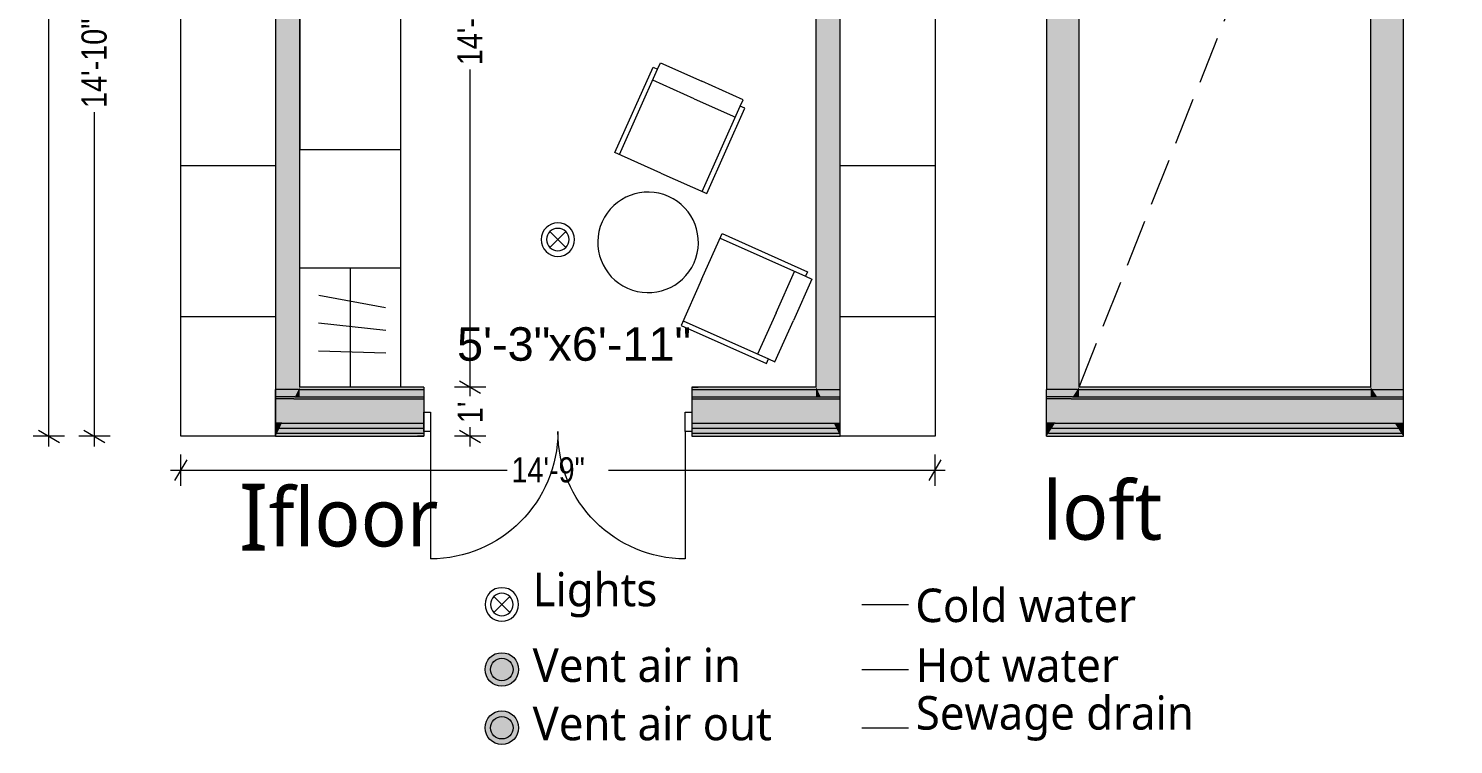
# Model space of a CAD drawing. Header units: millimetres. Extents: x -439715 to -404390, y 28946 to 67850.
# Drawn here: x -430980 to -422480, y 28946 to 33218 of the extents above; entities that cross this region are included whole.
import ezdxf
from ezdxf.enums import TextEntityAlignment as Align

# ---------------------------------------------------------------- set-up
doc = ezdxf.new("R2010")
doc.units = ezdxf.units.MM
doc.header["$MEASUREMENT"] = 0
doc.linetypes.add('Hidden Line', pattern=[391.222223, 282.222223, -109])
for name, color, linetype, lineweight in [('0_Pen_No__1', 7, 'Continuous', 13), ('1.VÄLISSEINAD_Pen_No__1', 7, 'Continuous', 13), ('1.VÄLISSEINAD_Pen_No__19', 255, 'Continuous', 0), ('2.SISUSTUS_Pen_No__101', 252, 'Continuous', 13), ('2D Drafting - General_Pen_No__1', 7, 'Continuous', 13), ('2D Drafting - General_Pen_No__6', 5, 'Continuous', 35), ('ARCHICAD Door Markers_Pen_No__1', 7, 'Continuous', 13), ('ARCHICAD Doors_Pen_No__1', 7, 'Continuous', 13), ('ARCHICAD Window Markers_Pen_No__1', 7, 'Continuous', 13), ('ARCHICAD Windows_Pen_No__19', 255, 'Continuous', 0), ('Dimensioning - General_Pen_No__1', 7, 'Continuous', 13), ('Interior - Furniture _Pen_No__101', 252, 'Continuous', 13), ('Interior - Furniture _Pen_No__2', 8, 'Continuous', 15)]:
    doc.layers.add(name, color=color, linetype=linetype, lineweight=lineweight)
for name, color, linetype in [('1.VÄLISSEINAD', 7, 'Continuous'), ('2.SISUSTUS', 7, 'Continuous'), ('ARCHICAD Door Markers', 7, 'Continuous'), ('ARCHICAD Doors', 7, 'Continuous'), ('ARCHICAD Window Markers', 7, 'Continuous'), ('ARCHICAD Windows', 7, 'Continuous'), ('Dimensioning - General', 7, 'Continuous'), ('Interior - Furniture', 7, 'Continuous')]:
    doc.layers.add(name, color=color, linetype=linetype)
for name, color, linetype, lineweight, true_color in [('1.VÄLISSEINAD_Pen_No__107', 7, 'Continuous', 13, 0xaaaaaa), ('1.VÄLISSEINAD_Pen_No__61', 7, 'Continuous', 20, 0x6a6a6a), ('2D Drafting - General_Pen_No__4', 7, 'Continuous', 20, 0x029e21), ('2D Drafting - General_Pen_No__61', 7, 'Continuous', 20, 0x6a6a6a), ('2D Drafting - General_Pen_No__68', 7, 'Continuous', 20, 0xfd4435), ('ARCHICAD Doors_Pen_No__23', 7, 'Continuous', 20, 0xff6600), ('ARCHICAD Doors_Pen_No__3', 7, 'Continuous', 18, 0xff6600), ('ARCHICAD Windows_Pen_No__23', 7, 'Continuous', 20, 0xff6600), ('ARCHICAD Windows_Pen_No__3', 7, 'Continuous', 18, 0xff6600), ('Interior - Furniture _Pen_No__4', 7, 'Continuous', 20, 0x029e21), ('Interior - Furniture _Pen_No__66', 7, 'Continuous', 20, 0x5555ff)]:
    doc.layers.add(name, color=color, linetype=linetype, lineweight=lineweight, true_color=true_color)
doc.styles.add('GENERATED_STYLE_1', font='arial.ttf')
doc.styles.add('GENERATED_STYLE_2', font='techl___.ttf')
doc.styles.add('GENERATED_STYLE_3', font='')
doc.styles.get('GENERATED_STYLE_3').set_extended_font_data('TechnicLite', bold=True)
doc.dimstyles.new('GENERATED_STYLE__1', dxfattribs={"dimtxt": 150, "dimasz": 95, "dimexe": 0.18, "dimexo": 0.0625, "dimgap": 0.09, "dimtad": 0, "dimdec": 0, "dimlfac": 0.03937, "dimzin": 0, "dimdsep": 46, "dimlunit": 4, "dimtxsty": 'GENERATED_STYLE_2', "dimblk": 'ARROWHEAD_2', "dimblk1": 'ARROWHEAD_2', "dimblk2": 'ARROWHEAD_2', "dimcen": 0.09, "dimse1": 1, "dimse2": 1, "dimclrd": 7, "dimclre": 7, "dimclrt": 7, "dimadec": 0, "dimazin": 0, "dimtfac": 1, "dimtdec": 4, "dimtmove": 0, "dimatfit": 3, "dimfxl": 1, "dimtolj": 1, "dimtzin": 0, "dimarcsym": 0})
doc.dimstyles.new('GENERATED_STYLE__2', dxfattribs={"dimtxt": 150, "dimasz": 95, "dimexe": 0.18, "dimexo": 0.0625, "dimgap": 0.09, "dimtad": 0, "dimtih": 1, "dimtoh": 1, "dimdec": 0, "dimlfac": 0.03937, "dimzin": 0, "dimdsep": 46, "dimlunit": 4, "dimtxsty": 'GENERATED_STYLE_2', "dimblk": 'ARROWHEAD_2', "dimblk1": 'ARROWHEAD_2', "dimblk2": 'ARROWHEAD_2', "dimcen": 0.09, "dimse1": 1, "dimse2": 1, "dimclrd": 7, "dimclre": 7, "dimclrt": 7, "dimadec": 0, "dimazin": 0, "dimtfac": 1, "dimtdec": 4, "dimtmove": 0, "dimatfit": 3, "dimfxl": 1, "dimtolj": 1, "dimtzin": 0, "dimarcsym": 0})
pattern_1 = [(0, (0, 0), (0, 900), [])]

# ---------------------------------------------------------------- blocks, each defined once
blk = doc.blocks.new('Wall_46', base_point=(-426137.7, 30784.9))
at = {"layer": '1.VÄLISSEINAD_Pen_No__107', "linetype": 'Continuous', "lineweight": 13, "true_color": 0xaaaaaa}
for points in [[(-426275.8, 31064.9), (-426253.6, 31019.9), (-426137.7, 31019.9), (-426137.7, 31064.9)], [(-426253.6, 31019.9), (-426247.7, 31007.9), (-426137.7, 31007.9), (-426137.7, 31019.9)], [(-426247.7, 31007.9), (-426176.1, 30862.9), (-426137.7, 30862.9), (-426137.7, 31007.9)], [(-426176.1, 30862.9), (-426161.4, 30832.9), (-426137.7, 30832.9), (-426137.7, 30862.9)], [(-426161.4, 30832.9), (-426146.6, 30802.9), (-426137.7, 30802.9), (-426137.7, 30832.9)], [(-426137.7, 30802.9), (-426146.6, 30802.9), (-426137.7, 30784.9)]]:
    blk.add_hatch(color=253, dxfattribs=at).paths.add_polyline_path(points)
at = {"layer": '1.VÄLISSEINAD_Pen_No__61', "linetype": 'Continuous', "lineweight": 20, "true_color": 0x6a6a6a}
for points in [[(-426137.7, 31078.9), (-426137.7, 40646.9), (-426282.7, 40646.9), (-426282.7, 31078.9)], [(-426282.7, 31078.9), (-426275.8, 31064.9), (-426137.7, 31064.9), (-426137.7, 31078.9)]]:
    blk.add_hatch(color=251, dxfattribs=at).paths.add_polyline_path(points)
at = {"layer": '1.VÄLISSEINAD_Pen_No__1', "color": 7, "linetype": 'Continuous', "lineweight": 13}
for p, q in [((-426275.8, 31064.9), (-426137.7, 31064.9)), ((-426253.6, 31019.9), (-426137.7, 31019.9)), ((-426247.7, 31007.9), (-426137.7, 31007.9)), ((-426176.1, 30862.9), (-426137.7, 30862.9)), ((-426161.4, 30832.9), (-426137.7, 30832.9)), ((-426146.6, 30802.9), (-426137.7, 30802.9))]:
    blk.add_line(p, q, dxfattribs=at)
at = {"layer": '1.VÄLISSEINAD_Pen_No__1', "color": 7, "linetype": 'Continuous', "lineweight": 13, "flags": 128}
for points in [[(-426137.7, 31019.9), (-426137.7, 31064.9)], [(-426137.7, 31007.9), (-426137.7, 31019.9)], [(-426137.7, 30862.9), (-426137.7, 31007.9)], [(-426137.7, 30832.9), (-426137.7, 30862.9)], [(-426137.7, 30802.9), (-426137.7, 30832.9)], [(-426137.7, 30784.9), (-426137.7, 30802.9)]]:
    blk.add_lwpolyline(points, dxfattribs=at)
at = {"layer": '1.VÄLISSEINAD_Pen_No__19', "color": 255, "linetype": 'Continuous', "lineweight": 0, "flags": 128}
for points in [[(-426137.7, 40646.9), (-426282.7, 40646.9)], [(-426282.7, 40646.9), (-426282.7, 37846.9)], [(-426137.7, 31064.9), (-426137.7, 40646.9)], [(-426282.7, 37705.9), (-426282.7, 31078.9)]]:
    blk.add_lwpolyline(points, dxfattribs=at)
blk = doc.blocks.new('Double Door 21_3')
at = {"layer": 'ARCHICAD Doors_Pen_No__1', "color": 7, "linetype": 'Continuous', "lineweight": 13}
for p, q in [((-800, 29), (-837, 29)), ((-800, 29), (-837, 29)), ((-800, 11), (-800, 29)), ((-800, 11), (-800, 29)), ((-800, 0), (-800, 11)), ((-800, 0), (-800, 11)), ((-800, -19), (-800, 0)), ((-800, -19), (-800, 0)), ((800, 11), (800, 29)), ((800, 11), (800, 29)), ((800, 29), (837, 29)), ((800, 29), (837, 29)), ((800, 0), (800, 11)), ((800, 0), (800, 11)), ((800, -19), (800, 0)), ((800, -19), (800, 0)), ((-800, -49), (-800, -19)), ((-800, -49), (-800, -19)), ((-800, -115), (-800, -49)), ((-800, -115), (-800, -49)), ((800, -49), (800, -19)), ((800, -49), (800, -19)), ((800, -115), (800, -49)), ((800, -115), (800, -49)), ((-800, -194), (-800, -115)), ((-800, -194), (-800, -115)), ((-800, -194), (-800, -115)), ((800, -194), (800, -115)), ((800, -194), (800, -115)), ((800, -194), (800, -115)), ((-800, -206), (-800, -194)), ((-800, -206), (-800, -194)), ((-800, -206), (-800, -194)), ((-800, -251), (-800, -206)), ((-800, -251), (-800, -206)), ((-800, -251), (-800, -206)), ((-800, -265), (-800, -251)), ((-800, -265), (-800, -251)), ((-800, -265), (-800, -251)), ((800, -206), (800, -194)), ((800, -206), (800, -194)), ((800, -206), (800, -194)), ((800, -251), (800, -206)), ((800, -251), (800, -206)), ((800, -251), (800, -206)), ((800, -265), (800, -251)), ((800, -265), (800, -251)), ((800, -265), (800, -251)), ((-800, -265), (-837, -265)), ((-800, -265), (-837, -265)), ((800, -265), (837, -265)), ((800, -265), (837, -265))]:
    blk.add_line(p, q, dxfattribs=at)
at = {"layer": 'ARCHICAD Doors_Pen_No__23', "color": 30, "linetype": 'Continuous', "lineweight": 20, "true_color": 0xff6600}
for p, q in [((-760, 0), (-800, 0)), ((-800, 0), (-800, -115)), ((-760, -115), (-760, 0)), ((800, 0), (760, 0)), ((760, 0), (760, -115)), ((800, -115), (800, 0)), ((-800, -115), (-760, -115)), ((760, -115), (800, -115))]:
    blk.add_line(p, q, dxfattribs=at)
at = {"layer": 'ARCHICAD Doors_Pen_No__3', "color": 30, "linetype": 'Continuous', "lineweight": 18, "true_color": 0xff6600}
for p, q in [((-760, 0), (-760, 760)), ((760, 0), (760, 760))]:
    blk.add_line(p, q, dxfattribs=at)
for centre, start, end in [((-760, 0), 0, 90), ((760, 0), 90, 180)]:
    blk.add_arc(centre, 760, start, end, dxfattribs=at)
blk = doc.blocks.new('Door Stamp 21')
at = {"layer": 'ARCHICAD Door Markers_Pen_No__1', "color": 7, "lineweight": 13, "style": 'GENERATED_STYLE_1'}
for tag, p in [('DUMMY_256', (56.7, -742.1)), ('DUMMY_255', (601.6, -742.1))]:
    blk.add_attdef(tag, text='', height=200, rotation=180, dxfattribs=at).set_placement(p, align=Align.TOP_LEFT)
blk = doc.blocks.new('Wall_48', base_point=(-426137.7, 30784.9))
at = {"layer": '1.VÄLISSEINAD_Pen_No__107', "linetype": 'Continuous', "lineweight": 13, "true_color": 0xaaaaaa}
for points in [[(-429361.7, 31078.9), (-429361.7, 31064.9), (-428622.2, 31064.9), (-428622.2, 31078.9)], [(-429361.7, 31064.9), (-429361.7, 31019.9), (-428622.2, 31019.9), (-428622.2, 31064.9)], [(-427022.2, 31064.9), (-426282.7, 31064.9), (-426282.7, 31078.9), (-427022.2, 31078.9)], [(-426282.7, 31064.9), (-427022.2, 31064.9), (-427022.2, 31019.9), (-426282.7, 31019.9)], [(-429396.7, 31007.9), (-429468.2, 30862.9), (-428622.2, 30862.9), (-428622.2, 31007.9)], [(-429390.8, 31019.9), (-429396.7, 31007.9), (-428622.2, 31007.9), (-428622.2, 31019.9)], [(-427022.2, 31007.9), (-426247.7, 31007.9), (-426253.6, 31019.9), (-427022.2, 31019.9)], [(-427022.2, 30862.9), (-426176.1, 30862.9), (-426247.7, 31007.9), (-427022.2, 31007.9)], [(-429468.2, 30862.9), (-429483, 30832.9), (-428622.2, 30832.9), (-428622.2, 30862.9)], [(-427022.2, 30832.9), (-426161.4, 30832.9), (-426176.1, 30862.9), (-427022.2, 30862.9)], [(-429497.8, 30802.9), (-429506.7, 30784.9), (-428622.2, 30784.9), (-428622.2, 30802.9)], [(-429483, 30832.9), (-429497.8, 30802.9), (-428622.2, 30802.9), (-428622.2, 30832.9)], [(-427022.2, 30802.9), (-426146.6, 30802.9), (-426161.4, 30832.9), (-427022.2, 30832.9)], [(-426146.6, 30802.9), (-427022.2, 30802.9), (-427022.2, 30784.9), (-426137.7, 30784.9)]]:
    blk.add_hatch(color=253, dxfattribs=at).paths.add_polyline_path(points)
at = {"layer": '1.VÄLISSEINAD_Pen_No__61', "linetype": 'Continuous', "lineweight": 20, "true_color": 0x6a6a6a}
for points in [[(-429361.7, 31064.9), (-429368.6, 31064.9), (-429390.8, 31019.9), (-429361.7, 31019.9)], [(-429361.7, 31078.9), (-429368.6, 31064.9), (-429361.7, 31064.9)], [(-426275.8, 31064.9), (-426282.7, 31078.9), (-426282.7, 31064.9)], [(-426282.7, 31019.9), (-426253.6, 31019.9), (-426275.8, 31064.9), (-426282.7, 31064.9)]]:
    blk.add_hatch(color=251, dxfattribs=at).paths.add_polyline_path(points)
at = {"layer": '1.VÄLISSEINAD_Pen_No__1', "color": 7, "linetype": 'Continuous', "lineweight": 13}
for p, q in [((-429368.6, 31064.9), (-429361.7, 31064.9)), ((-429361.7, 31064.9), (-428622.2, 31064.9)), ((-428622.2, 31078.9), (-428659.2, 31078.9)), ((-428622.2, 31078.9), (-428622.2, 31064.9)), ((-428622.2, 31078.9), (-428622.2, 31064.9)), ((-428622.2, 31064.9), (-428622.2, 31019.9)), ((-428622.2, 31064.9), (-428622.2, 31019.9)), ((-427022.2, 31078.9), (-426985.2, 31078.9)), ((-427022.2, 31078.9), (-427022.2, 31064.9)), ((-427022.2, 31078.9), (-427022.2, 31064.9)), ((-427022.2, 31064.9), (-426282.7, 31064.9)), ((-427022.2, 31064.9), (-427022.2, 31019.9)), ((-427022.2, 31064.9), (-427022.2, 31019.9)), ((-426282.7, 31064.9), (-426275.8, 31064.9)), ((-429396.7, 31007.9), (-428622.2, 31007.9)), ((-429390.8, 31019.9), (-429361.7, 31019.9)), ((-429361.7, 31019.9), (-428622.2, 31019.9)), ((-428622.2, 31019.9), (-428622.2, 31007.9)), ((-428622.2, 31019.9), (-428622.2, 31007.9)), ((-428622.2, 31007.9), (-428622.2, 30928.9)), ((-428622.2, 31007.9), (-428622.2, 30928.9)), ((-427022.2, 31019.9), (-426282.7, 31019.9)), ((-427022.2, 31019.9), (-427022.2, 31007.9)), ((-427022.2, 31019.9), (-427022.2, 31007.9)), ((-427022.2, 31007.9), (-426247.7, 31007.9)), ((-427022.2, 31007.9), (-427022.2, 30928.9)), ((-427022.2, 31007.9), (-427022.2, 30928.9)), ((-426282.7, 31019.9), (-426253.6, 31019.9)), ((-429468.2, 30862.9), (-428622.2, 30862.9)), ((-428622.2, 30928.9), (-428622.2, 30862.9)), ((-428622.2, 30862.9), (-428622.2, 30832.9)), ((-427022.2, 30928.9), (-427022.2, 30862.9)), ((-427022.2, 30862.9), (-426176.1, 30862.9)), ((-427022.2, 30862.9), (-427022.2, 30832.9)), ((-429497.8, 30802.9), (-428622.2, 30802.9)), ((-429483, 30832.9), (-428622.2, 30832.9)), ((-428622.2, 30784.9), (-428659.2, 30784.9)), ((-428622.2, 30832.9), (-428622.2, 30813.9)), ((-428622.2, 30813.9), (-428622.2, 30802.9)), ((-428622.2, 30802.9), (-428622.2, 30784.9)), ((-427022.2, 30832.9), (-426161.4, 30832.9)), ((-427022.2, 30832.9), (-427022.2, 30813.9)), ((-427022.2, 30813.9), (-427022.2, 30802.9)), ((-427022.2, 30802.9), (-426146.6, 30802.9)), ((-427022.2, 30802.9), (-427022.2, 30784.9)), ((-427022.2, 30784.9), (-426985.2, 30784.9))]:
    blk.add_line(p, q, dxfattribs=at)
at = {"layer": '1.VÄLISSEINAD_Pen_No__1', "color": 7, "linetype": 'Continuous', "lineweight": 13, "flags": 128}
for points in [[(-428622.2, 31078.9), (-429361.7, 31078.9)], [(-426282.7, 31078.9), (-427022.2, 31078.9)], [(-429506.7, 30784.9), (-428622.2, 30784.9)], [(-427022.2, 30784.9), (-426137.7, 30784.9)]]:
    blk.add_lwpolyline(points, dxfattribs=at)
at = {"layer": 'ARCHICAD Door Markers', "color": 161, "lineweight": 25, "true_color": 0x40a5ff}
ref = blk.add_blockref('Door Stamp 21', (-427822.2, 30784.9), dxfattribs=dict(at, rotation=180))
ref.add_attrib('DUMMY_255', '5\'-3"', dxfattribs={"layer": 'ARCHICAD Door Markers_Pen_No__1', "color": 7, "lineweight": 13, "height": 200, "rotation": 360, "style": 'GENERATED_STYLE_1'}).set_placement((-428423.8, 31435.6), align=Align.TOP_LEFT)
ref.add_attrib('DUMMY_256', 'x6\'-11"', dxfattribs={"layer": 'ARCHICAD Door Markers_Pen_No__1', "color": 7, "lineweight": 13, "height": 200, "rotation": 360, "style": 'GENERATED_STYLE_1'}).set_placement((-427878.9, 31435.6), align=Align.TOP_LEFT)
at = {"layer": 'ARCHICAD Doors', "color": 21, "linetype": 'Continuous', "lineweight": 18, "true_color": 0xff9955, "xscale": -1, "zscale": 1000, "rotation": 180}
blk.add_blockref('Double Door 21_3', (-427822.2, 30813.9), dxfattribs=at)
blk = doc.blocks.new('Wall_52', base_point=(-429506.7, 35311.9))
at = {"layer": '1.VÄLISSEINAD_Pen_No__107', "linetype": 'Continuous', "lineweight": 13, "true_color": 0xaaaaaa}
for points in [[(-429361.7, 35389.9), (-429361.7, 35534.9), (-429396.7, 35534.9), (-429468.2, 35389.9)], [(-429361.7, 35534.9), (-429361.7, 35546.9), (-429390.8, 35546.9), (-429396.7, 35534.9)], [(-429361.7, 35546.9), (-429361.7, 35591.9), (-429368.6, 35591.9), (-429390.8, 35546.9)], [(-429368.6, 35591.9), (-429361.7, 35591.9), (-429361.7, 35605.9)], [(-429361.7, 35359.9), (-429361.7, 35389.9), (-429468.2, 35389.9), (-429483, 35359.9)], [(-429361.7, 35329.9), (-429361.7, 35359.9), (-429483, 35359.9), (-429497.8, 35329.9)], [(-429390.8, 31019.9), (-429368.6, 31064.9), (-429506.7, 31064.9), (-429506.7, 31019.9)], [(-429396.7, 31007.9), (-429390.8, 31019.9), (-429506.7, 31019.9), (-429506.7, 31007.9)], [(-429468.2, 30862.9), (-429396.7, 31007.9), (-429506.7, 31007.9), (-429506.7, 30862.9)], [(-429483, 30832.9), (-429468.2, 30862.9), (-429506.7, 30862.9), (-429506.7, 30832.9)], [(-429497.8, 30802.9), (-429483, 30832.9), (-429506.7, 30832.9), (-429506.7, 30802.9)], [(-429497.8, 30802.9), (-429506.7, 30802.9), (-429506.7, 30784.9)]]:
    blk.add_hatch(color=253, dxfattribs=at).paths.add_polyline_path(points)
at = {"layer": '1.VÄLISSEINAD_Pen_No__61', "linetype": 'Continuous', "lineweight": 20, "true_color": 0x6a6a6a}
for points in [[(-429497.8, 35329.9), (-429506.7, 35311.9), (-429361.7, 35311.9), (-429361.7, 35329.9)], [(-429361.7, 31078.9), (-429361.7, 35311.9), (-429506.7, 35311.9), (-429506.7, 31078.9)], [(-429506.7, 31064.9), (-429368.6, 31064.9), (-429361.7, 31078.9), (-429506.7, 31078.9)]]:
    blk.add_hatch(color=251, dxfattribs=at).paths.add_polyline_path(points)
at = {"layer": '1.VÄLISSEINAD_Pen_No__1', "color": 7, "linetype": 'Continuous', "lineweight": 13}
for p, q in [((-429361.7, 35534.9), (-429396.7, 35534.9)), ((-429361.7, 35546.9), (-429390.8, 35546.9)), ((-429361.7, 35591.9), (-429368.6, 35591.9)), ((-429361.7, 35389.9), (-429468.2, 35389.9)), ((-429361.7, 35329.9), (-429497.8, 35329.9)), ((-429361.7, 35359.9), (-429483, 35359.9)), ((-429368.6, 31064.9), (-429506.7, 31064.9)), ((-429390.8, 31019.9), (-429506.7, 31019.9)), ((-429396.7, 31007.9), (-429506.7, 31007.9)), ((-429468.2, 30862.9), (-429506.7, 30862.9)), ((-429483, 30832.9), (-429506.7, 30832.9)), ((-429497.8, 30802.9), (-429506.7, 30802.9))]:
    blk.add_line(p, q, dxfattribs=at)
at = {"layer": '1.VÄLISSEINAD_Pen_No__1', "color": 7, "linetype": 'Continuous', "lineweight": 13, "flags": 128}
for points in [[(-429361.7, 35605.9), (-429361.7, 35591.9)], [(-429361.7, 35591.9), (-429361.7, 35546.9)], [(-429361.7, 35546.9), (-429361.7, 35534.9)], [(-429361.7, 35534.9), (-429361.7, 35389.9)], [(-429361.7, 35389.9), (-429361.7, 35359.9)], [(-429361.7, 35359.9), (-429361.7, 35329.9)], [(-429506.7, 31019.9), (-429506.7, 31064.9)], [(-429506.7, 31007.9), (-429506.7, 31019.9)], [(-429506.7, 30862.9), (-429506.7, 31007.9)], [(-429506.7, 30832.9), (-429506.7, 30862.9)], [(-429506.7, 30802.9), (-429506.7, 30832.9)], [(-429506.7, 30784.9), (-429506.7, 30802.9)]]:
    blk.add_lwpolyline(points, dxfattribs=at)
at = {"layer": '1.VÄLISSEINAD_Pen_No__19', "color": 255, "linetype": 'Continuous', "lineweight": 0, "flags": 128}
for points in [[(-429506.7, 35311.9), (-429506.7, 31064.9)], [(-429361.7, 31078.9), (-429361.7, 35329.9)]]:
    blk.add_lwpolyline(points, dxfattribs=at)
blk = doc.blocks.new('Wall_53', base_point=(-424907.8, 40940.9))
at = {"layer": '1.VÄLISSEINAD_Pen_No__107', "linetype": 'Continuous', "lineweight": 13, "true_color": 0xaaaaaa}
for points in [[(-424907.8, 40922.9), (-424895.9, 40922.9), (-424907.8, 40940.9)], [(-424876, 40892.9), (-424895.9, 40922.9), (-424907.8, 40922.9), (-424907.8, 40892.9)], [(-424856.1, 40862.9), (-424876, 40892.9), (-424907.8, 40892.9), (-424907.8, 40862.9)], [(-424759.9, 40717.9), (-424856.1, 40862.9), (-424907.8, 40862.9), (-424907.8, 40717.9)], [(-424751.9, 40705.9), (-424759.9, 40717.9), (-424907.8, 40717.9), (-424907.8, 40705.9)], [(-424722.1, 40660.9), (-424751.9, 40705.9), (-424907.8, 40705.9), (-424907.8, 40660.9)], [(-424751.9, 31019.9), (-424722.1, 31064.9), (-424907.8, 31064.9), (-424907.8, 31019.9)], [(-424759.9, 31007.9), (-424751.9, 31019.9), (-424907.8, 31019.9), (-424907.8, 31007.9)], [(-424856.1, 30862.9), (-424759.9, 31007.9), (-424907.8, 31007.9), (-424907.8, 30862.9)], [(-424876, 30832.9), (-424856.1, 30862.9), (-424907.8, 30862.9), (-424907.8, 30832.9)], [(-424895.9, 30802.9), (-424876, 30832.9), (-424907.8, 30832.9), (-424907.8, 30802.9)], [(-424895.9, 30802.9), (-424907.8, 30802.9), (-424907.8, 30784.9)]]:
    blk.add_hatch(color=253, dxfattribs=at).paths.add_polyline_path(points)
at = {"layer": '1.VÄLISSEINAD_Pen_No__61', "linetype": 'Continuous', "lineweight": 20, "true_color": 0x6a6a6a}
for points in [[(-424907.8, 40660.9), (-424907.8, 40646.9), (-424712.8, 40646.9), (-424722.1, 40660.9)], [(-424712.8, 31078.9), (-424712.8, 40646.9), (-424907.8, 40646.9), (-424907.8, 31078.9)], [(-424907.8, 31064.9), (-424722.1, 31064.9), (-424712.8, 31078.9), (-424907.8, 31078.9)]]:
    blk.add_hatch(color=251, dxfattribs=at).paths.add_polyline_path(points)
at = {"layer": '1.VÄLISSEINAD_Pen_No__1', "color": 7, "linetype": 'Continuous', "lineweight": 13}
for p, q in [((-424895.9, 40922.9), (-424907.8, 40922.9)), ((-424876, 40892.9), (-424907.8, 40892.9)), ((-424856.1, 40862.9), (-424907.8, 40862.9)), ((-424759.9, 40717.9), (-424907.8, 40717.9)), ((-424751.9, 40705.9), (-424907.8, 40705.9)), ((-424722.1, 40660.9), (-424907.8, 40660.9)), ((-424722.1, 31064.9), (-424907.8, 31064.9)), ((-424751.9, 31019.9), (-424907.8, 31019.9)), ((-424759.9, 31007.9), (-424907.8, 31007.9)), ((-424856.1, 30862.9), (-424907.8, 30862.9)), ((-424876, 30832.9), (-424907.8, 30832.9)), ((-424895.9, 30802.9), (-424907.8, 30802.9))]:
    blk.add_line(p, q, dxfattribs=at)
at = {"layer": '1.VÄLISSEINAD_Pen_No__1', "color": 7, "linetype": 'Continuous', "lineweight": 13, "flags": 128}
for points in [[(-424907.8, 40940.9), (-424907.8, 40922.9)], [(-424907.8, 40922.9), (-424907.8, 40892.9)], [(-424907.8, 40892.9), (-424907.8, 40862.9)], [(-424907.8, 40862.9), (-424907.8, 40717.9)], [(-424907.8, 40717.9), (-424907.8, 40705.9)], [(-424907.8, 40705.9), (-424907.8, 40660.9)], [(-424907.8, 31019.9), (-424907.8, 31064.9)], [(-424907.8, 31007.9), (-424907.8, 31019.9)], [(-424907.8, 30862.9), (-424907.8, 31007.9)], [(-424907.8, 30832.9), (-424907.8, 30862.9)], [(-424907.8, 30802.9), (-424907.8, 30832.9)], [(-424907.8, 30784.9), (-424907.8, 30802.9)]]:
    blk.add_lwpolyline(points, dxfattribs=at)
at = {"layer": '1.VÄLISSEINAD_Pen_No__19', "color": 255, "linetype": 'Continuous', "lineweight": 0, "flags": 128}
for points in [[(-424907.8, 40660.9), (-424907.8, 31064.9)], [(-424712.8, 31078.9), (-424712.8, 40646.9)]]:
    blk.add_lwpolyline(points, dxfattribs=at)
blk = doc.blocks.new('Window 21_7')
at = {"layer": 'ARCHICAD Windows_Pen_No__19', "color": 255, "linetype": 'Continuous', "lineweight": 0}
for p, q in [((-390, 100), (-390, 0)), ((390, 100), (390, 0)), ((-390, 0), (-390, -50)), ((-390, 0), (-390, -50)), ((390, 0), (390, -50)), ((390, 0), (390, -50)), ((-390, -50), (-390, -95)), ((390, -50), (390, -95))]:
    blk.add_line(p, q, dxfattribs=at)
at = {"layer": 'ARCHICAD Windows_Pen_No__23', "color": 30, "linetype": 'Continuous', "lineweight": 20, "true_color": 0xff6600}
for p, q in [((-390, 0), (-315, 0)), ((-315, 0), (-315, -50)), ((315, -50), (315, 0)), ((315, 0), (390, 0)), ((-315, -50), (-390, -50)), ((390, -50), (315, -50))]:
    blk.add_line(p, q, dxfattribs=at)
at = {"layer": 'ARCHICAD Windows_Pen_No__3', "color": 30, "linetype": 'Continuous', "lineweight": 18, "true_color": 0xff6600}
for p, q in [((-390, 100), (390, 100)), ((-315, 0), (315, 0)), ((315, -50), (-315, -50)), ((-390, -95), (390, -95))]:
    blk.add_line(p, q, dxfattribs=at)
blk = doc.blocks.new('Window Stamp 21')
at = {"layer": 'ARCHICAD Window Markers_Pen_No__1', "color": 7, "lineweight": 13, "style": 'GENERATED_STYLE_1'}
for tag, p in [('DUMMY_261', (123.7, -770.5)), ('DUMMY_260', (668.7, -770.5))]:
    blk.add_attdef(tag, text='', height=200, rotation=180, dxfattribs=at).set_placement(p, align=Align.TOP_LEFT)
blk = doc.blocks.new('Wall_54', base_point=(-422778.8, 30784.9))
at = {"layer": '1.VÄLISSEINAD_Pen_No__107', "linetype": 'Continuous', "lineweight": 13, "true_color": 0xaaaaaa}
for points in [[(-422810.6, 40892.9), (-422830.5, 40862.9), (-422778.8, 40862.9), (-422778.8, 40892.9)], [(-422790.8, 40922.9), (-422810.6, 40892.9), (-422778.8, 40892.9), (-422778.8, 40922.9)], [(-422790.8, 40922.9), (-422778.8, 40922.9), (-422778.8, 40940.9)], [(-422830.5, 40862.9), (-422926.7, 40717.9), (-422778.8, 40717.9), (-422778.8, 40862.9)], [(-422926.7, 40717.9), (-422934.7, 40705.9), (-422778.8, 40705.9), (-422778.8, 40717.9)], [(-422934.7, 40705.9), (-422964.5, 40660.9), (-422778.8, 40660.9), (-422778.8, 40705.9)], [(-422964.5, 31064.9), (-422934.7, 31019.9), (-422778.8, 31019.9), (-422778.8, 31064.9)], [(-422934.7, 31019.9), (-422926.7, 31007.9), (-422778.8, 31007.9), (-422778.8, 31019.9)], [(-422926.7, 31007.9), (-422830.5, 30862.9), (-422778.8, 30862.9), (-422778.8, 31007.9)], [(-422830.5, 30862.9), (-422810.6, 30832.9), (-422778.8, 30832.9), (-422778.8, 30862.9)], [(-422810.6, 30832.9), (-422790.8, 30802.9), (-422778.8, 30802.9), (-422778.8, 30832.9)], [(-422778.8, 30802.9), (-422790.8, 30802.9), (-422778.8, 30784.9)]]:
    blk.add_hatch(color=253, dxfattribs=at).paths.add_polyline_path(points)
at = {"layer": '1.VÄLISSEINAD_Pen_No__61', "linetype": 'Continuous', "lineweight": 20, "true_color": 0x6a6a6a}
for points in [[(-422973.8, 40646.9), (-422778.8, 40646.9), (-422778.8, 40660.9), (-422964.5, 40660.9)], [(-422973.8, 40646.9), (-422973.8, 40140.9), (-422778.8, 40140.9), (-422778.8, 40646.9)], [(-422973.8, 31078.9), (-422778.8, 31078.9), (-422778.8, 39360.9), (-422973.8, 39360.9)], [(-422973.8, 31078.9), (-422964.5, 31064.9), (-422778.8, 31064.9), (-422778.8, 31078.9)]]:
    blk.add_hatch(color=251, dxfattribs=at).paths.add_polyline_path(points)
at = {"layer": '1.VÄLISSEINAD_Pen_No__1', "color": 7, "linetype": 'Continuous', "lineweight": 13}
for p, q in [((-422810.6, 40892.9), (-422778.8, 40892.9)), ((-422790.8, 40922.9), (-422778.8, 40922.9)), ((-422830.5, 40862.9), (-422778.8, 40862.9)), ((-422926.7, 40717.9), (-422778.8, 40717.9)), ((-422964.5, 40660.9), (-422778.8, 40660.9)), ((-422934.7, 40705.9), (-422778.8, 40705.9)), ((-422964.5, 31064.9), (-422778.8, 31064.9)), ((-422934.7, 31019.9), (-422778.8, 31019.9)), ((-422926.7, 31007.9), (-422778.8, 31007.9)), ((-422830.5, 30862.9), (-422778.8, 30862.9)), ((-422810.6, 30832.9), (-422778.8, 30832.9)), ((-422790.8, 30802.9), (-422778.8, 30802.9))]:
    blk.add_line(p, q, dxfattribs=at)
at = {"layer": '1.VÄLISSEINAD_Pen_No__1', "color": 7, "linetype": 'Continuous', "lineweight": 13, "flags": 128}
for points in [[(-422778.8, 40940.9), (-422778.8, 40922.9)], [(-422778.8, 40922.9), (-422778.8, 40892.9)], [(-422778.8, 40892.9), (-422778.8, 40862.9)], [(-422778.8, 40862.9), (-422778.8, 40717.9)], [(-422778.8, 40717.9), (-422778.8, 40705.9)], [(-422778.8, 40705.9), (-422778.8, 40660.9)], [(-422778.8, 31019.9), (-422778.8, 31064.9)], [(-422778.8, 31007.9), (-422778.8, 31019.9)], [(-422778.8, 30862.9), (-422778.8, 31007.9)], [(-422778.8, 30832.9), (-422778.8, 30862.9)], [(-422778.8, 30802.9), (-422778.8, 30832.9)], [(-422778.8, 30784.9), (-422778.8, 30802.9)]]:
    blk.add_lwpolyline(points, dxfattribs=at)
at = {"layer": '1.VÄLISSEINAD_Pen_No__19', "color": 255, "linetype": 'Continuous', "lineweight": 0}
for p, q in [((-422928.8, 40140.9), (-422973.8, 40140.9)), ((-422878.8, 40140.9), (-422928.8, 40140.9)), ((-422778.8, 40140.9), (-422878.8, 40140.9)), ((-422928.8, 39360.9), (-422973.8, 39360.9)), ((-422878.8, 39360.9), (-422928.8, 39360.9)), ((-422778.8, 39360.9), (-422878.8, 39360.9))]:
    blk.add_line(p, q, dxfattribs=at)
at = {"layer": '1.VÄLISSEINAD_Pen_No__19', "color": 255, "linetype": 'Continuous', "lineweight": 0, "flags": 128}
for points in [[(-422973.8, 40646.9), (-422973.8, 40140.9)], [(-422778.8, 40140.9), (-422778.8, 40660.9)], [(-422973.8, 39360.9), (-422973.8, 31078.9)], [(-422778.8, 31064.9), (-422778.8, 39360.9)]]:
    blk.add_lwpolyline(points, dxfattribs=at)
at = {"layer": 'ARCHICAD Window Markers', "color": 161, "lineweight": 25, "true_color": 0x40a5ff}
ref = blk.add_blockref('Window Stamp 21', (-422973.8, 39750.9), dxfattribs=dict(at, rotation=90))
ref.add_attrib('AC_TextStyle_3', 'x3\'-10"', dxfattribs={"layer": 'ARCHICAD Window Markers_Pen_No__1', "color": 7, "lineweight": 13, "height": 200, "rotation": 90, "style": 'GENERATED_STYLE_1'}).set_placement((-422682.5, 39571.4), align=Align.TOP_LEFT)
ref.add_attrib('DUMMY_260', '2\'-7"', dxfattribs={"layer": 'ARCHICAD Window Markers_Pen_No__1', "color": 7, "lineweight": 13, "height": 200, "rotation": 90, "style": 'GENERATED_STYLE_1'}).set_placement((-422682.5, 39026.5), align=Align.TOP_LEFT)
at = {"layer": 'ARCHICAD Windows', "color": 21, "linetype": 'Continuous', "lineweight": 18, "true_color": 0xff9955, "xscale": -1, "zscale": 1000, "rotation": 270}
blk.add_blockref('Window 21_7', (-422878.8, 39750.9), dxfattribs=at)
blk = doc.blocks.new('Wall_56', base_point=(-422778.8, 30784.9))
at = {"layer": '1.VÄLISSEINAD_Pen_No__107', "linetype": 'Continuous', "lineweight": 13, "true_color": 0xaaaaaa}
for points in [[(-422973.8, 31078.9), (-424712.8, 31078.9), (-424712.8, 31064.9), (-422973.8, 31064.9)], [(-422973.8, 31064.9), (-424712.8, 31064.9), (-424712.8, 31019.9), (-422973.8, 31019.9)], [(-424856.1, 30862.9), (-422830.5, 30862.9), (-422926.7, 31007.9), (-424759.9, 31007.9)], [(-424759.9, 31007.9), (-422926.7, 31007.9), (-422934.7, 31019.9), (-424751.9, 31019.9)], [(-424876, 30832.9), (-422810.6, 30832.9), (-422830.5, 30862.9), (-424856.1, 30862.9)], [(-424907.8, 30784.9), (-422778.8, 30784.9), (-422790.8, 30802.9), (-424895.9, 30802.9)], [(-424895.9, 30802.9), (-422790.8, 30802.9), (-422810.6, 30832.9), (-424876, 30832.9)]]:
    blk.add_hatch(color=253, dxfattribs=at).paths.add_polyline_path(points)
at = {"layer": '1.VÄLISSEINAD_Pen_No__61', "linetype": 'Continuous', "lineweight": 20, "true_color": 0x6a6a6a}
for points in [[(-424712.8, 31064.9), (-424722.1, 31064.9), (-424751.9, 31019.9), (-424712.8, 31019.9)], [(-424712.8, 31078.9), (-424722.1, 31064.9), (-424712.8, 31064.9)], [(-422964.5, 31064.9), (-422973.8, 31078.9), (-422973.8, 31064.9)], [(-422973.8, 31019.9), (-422934.7, 31019.9), (-422964.5, 31064.9), (-422973.8, 31064.9)]]:
    blk.add_hatch(color=251, dxfattribs=at).paths.add_polyline_path(points)
at = {"layer": '1.VÄLISSEINAD_Pen_No__1', "color": 7, "linetype": 'Continuous', "lineweight": 13}
for p, q in [((-424722.1, 31064.9), (-424712.8, 31064.9)), ((-424712.8, 31064.9), (-422973.8, 31064.9)), ((-422973.8, 31064.9), (-422964.5, 31064.9)), ((-424759.9, 31007.9), (-422926.7, 31007.9)), ((-424751.9, 31019.9), (-424712.8, 31019.9)), ((-424712.8, 31019.9), (-422973.8, 31019.9)), ((-422973.8, 31019.9), (-422934.7, 31019.9)), ((-424856.1, 30862.9), (-422830.5, 30862.9)), ((-424895.9, 30802.9), (-422790.8, 30802.9)), ((-424876, 30832.9), (-422810.6, 30832.9))]:
    blk.add_line(p, q, dxfattribs=at)
at = {"layer": '1.VÄLISSEINAD_Pen_No__1', "color": 7, "linetype": 'Continuous', "lineweight": 13, "flags": 128}
for points in [[(-422973.8, 31078.9), (-424712.8, 31078.9)], [(-424907.8, 30784.9), (-422778.8, 30784.9)]]:
    blk.add_lwpolyline(points, dxfattribs=at)
blk = doc.blocks.new('Cabinet Base Cooktop+Oven 21')
at = {"layer": 'Interior - Furniture _Pen_No__101', "color": 252, "linetype": 'Continuous', "lineweight": 13}
for p, q in [((0, 600), (1200, 600)), ((735, 545), (465, 545)), ((465, 545), (465, 55)), ((735, 55), (735, 545)), ((0, 0), (1200, 0)), ((465, 55), (735, 55))]:
    blk.add_line(p, q, dxfattribs=at)
for centre, radius in [((600, 409.27), 105), ((600, 200.53), 72.5)]:
    blk.add_circle(centre, radius, dxfattribs=at)
blk = doc.blocks.new('Cabinet Base MultiDrawer 21')
at = {"layer": 'Interior - Furniture _Pen_No__101', "color": 252, "linetype": 'Continuous', "lineweight": 13}
for p, q in [((0, 600), (569, 600)), ((0, 0), (569, 0))]:
    blk.add_line(p, q, dxfattribs=at)
blk = doc.blocks.new('Designer Table 05 21')
at = {"layer": '2.SISUSTUS_Pen_No__101', "color": 252, "linetype": 'Continuous', "lineweight": 13}
for start, end in [(0, 180), (180, 0)]:
    blk.add_arc((0, 0), 300, start, end, dxfattribs=at)
blk = doc.blocks.new('Armchair 02 21')
at = {"layer": '2.SISUSTUS_Pen_No__101', "color": 252, "linetype": 'Continuous', "lineweight": 13}
for p, q in [((30, 558), (30, 600)), ((30, 600), (300, 600)), ((570, 600), (300, 600)), ((570, 558), (570, 600)), ((0, 0), (0, 558)), ((0, 558), (30, 558)), ((30, 0), (30, 558)), ((600, 558), (570, 558)), ((570, 0), (570, 558)), ((600, 0), (600, 558)), ((300, 486.2), (30, 486.2)), ((300, 486.2), (570, 486.2)), ((300, 0), (0, 0)), ((300, 0), (600, 0))]:
    blk.add_line(p, q, dxfattribs=at)
blk = doc.blocks.new('Cupboard 21_7')
at = {"layer": 'Interior - Furniture _Pen_No__101', "color": 252, "linetype": 'Continuous', "lineweight": 13}
for p, q in [((1417, 600), (0, 600)), ((0, 600), (0, 0)), ((708.5, 0), (708.5, 600)), ((708.5, 0), (708.5, 600)), ((1417, 0), (1417, 600)), ((945.4, 89.3), (871.6, 485.7)), ((1080, 87.1), (1037, 487.9)), ((1214.3, 86), (1202.7, 489)), ((708.5, 300), (1417, 300)), ((0, 0), (1417, 0))]:
    blk.add_line(p, q, dxfattribs=at)
blk = doc.blocks.new('Push Button with Indicator Lamp 21')
at = {"layer": 'Interior - Furniture _Pen_No__2', "color": 8, "linetype": 'Continuous', "lineweight": 15}
for p, q in [((-47.4, -47.4), (47.4, 47.4)), ((47.4, -47.4), (-47.4, 47.4))]:
    blk.add_line(p, q, dxfattribs=at)
for radius in [100, 67]:
    blk.add_circle((0, 0), radius, dxfattribs=at)
blk = doc.blocks.new('Push Button 21')
at = {"layer": 'Interior - Furniture _Pen_No__66', "linetype": 'Continuous', "lineweight": 0, "true_color": 0x15153f}
blk.add_hatch(color=168, dxfattribs=at).paths.add_polyline_path([(100, 0, 1), (-100, 0, 1)])
at = {"layer": 'Interior - Furniture _Pen_No__66', "color": 173, "linetype": 'Continuous', "lineweight": 20, "true_color": 0x5555ff}
for radius in [100, 67]:
    blk.add_circle((0, 0), radius, dxfattribs=at)
blk = doc.blocks.new('Push Button 21_2')
at = {"layer": 'Interior - Furniture _Pen_No__4', "linetype": 'Continuous', "lineweight": 0, "true_color": 0x002708}
blk.add_hatch(color=98, dxfattribs=at).paths.add_polyline_path([(100, 0, 1), (-100, 0, 1)])
at = {"layer": 'Interior - Furniture _Pen_No__4', "color": 104, "linetype": 'Continuous', "lineweight": 20, "true_color": 0x029e21}
for radius in [100, 67]:
    blk.add_circle((0, 0), radius, dxfattribs=at)
blk = doc.blocks.new('*D315')
at = {"layer": 'Dimensioning - General_Pen_No__1', "color": 7, "linetype": 'Continuous', "lineweight": 13, "transparency": 16777216}
for p, q in [((-430493, 35311.9), (-430680.5, 35311.9)), ((-430649.3, 35348), (-430524.3, 35275.8)), ((-430586.8, 33378), (-430586.8, 35311.9)), ((-430586.8, 30784.9), (-430586.8, 32718.8)), ((-430493, 30784.9), (-430680.5, 30784.9)), ((-430649.3, 30821), (-430524.3, 30748.8)), ((-430586.8, 30723.8), (-430586.8, 30784.9))]:
    blk.add_line(p, q, dxfattribs=at)
at = {"layer": 'Dimensioning - General_Pen_No__1', "color": 7, "lineweight": 13, "transparency": 16777216, "insert": (-430511.8, 32743.7), "char_height": 150, "attachment_point": 7, "rotation": 90, "style": 'GENERATED_STYLE_2'}
blk.add_mtext('\\A1;{\\pql;\\fTechnicLite|b0|i0|c2|p2;14\'-10"}', dxfattribs=at)
blk = doc.blocks.new('ARROWHEAD_2')
at = {"color": 0, "linetype": 'Continuous', "lineweight": 0}
for p, q in [((0, 0), (-1, 0)), ((-0.378, -0.655), (0.378, 0.655))]:
    blk.add_line(p, q, dxfattribs=at)
blk = doc.blocks.new('*D318')
at = {"layer": 'Dimensioning - General_Pen_No__1', "color": 7, "linetype": 'Continuous', "lineweight": 13, "transparency": 16777216}
for p, q in [((-430795.7, 40904.8), (-430920.7, 40977)), ((-430858.2, 40940.9), (-430858.2, 41002)), ((-430764.4, 40940.9), (-430951.9, 40940.9)), ((-430858.2, 36189.6), (-430858.2, 40940.9)), ((-430858.2, 30784.9), (-430858.2, 35536.2)), ((-430764.4, 30784.9), (-430951.9, 30784.9)), ((-430920.7, 30821), (-430795.7, 30748.8)), ((-430858.2, 30723.8), (-430858.2, 30784.9))]:
    blk.add_line(p, q, dxfattribs=at)
at = {"layer": 'Dimensioning - General_Pen_No__1', "color": 7, "lineweight": 13, "transparency": 16777216, "insert": (-430783.2, 35561.1), "char_height": 150, "attachment_point": 7, "rotation": 90, "style": 'GENERATED_STYLE_2'}
blk.add_mtext('\\A1;{\\pql;\\fTechnicLite|b0|i0|c2|p2;33\'-4"}', dxfattribs=at)
blk = doc.blocks.new('*D319')
at = {"layer": 'Dimensioning - General_Pen_No__1', "color": 7, "linetype": 'Continuous', "lineweight": 13, "transparency": 16777216}
for p, q in [((-430036.1, 30645.4), (-430108.3, 30520.4)), ((-430072.2, 30489.2), (-430072.2, 30676.7)), ((-425608.3, 30520.4), (-425536.1, 30645.4)), ((-425572.2, 30489.2), (-425572.2, 30676.7)), ((-430133.3, 30582.9), (-430072.2, 30582.9)), ((-430072.2, 30582.9), (-428124.1, 30582.9)), ((-427520.2, 30582.9), (-425572.2, 30582.9)), ((-425572.2, 30582.9), (-425511.1, 30582.9))]:
    blk.add_line(p, q, dxfattribs=at)
at = {"layer": 'Dimensioning - General_Pen_No__1', "color": 7, "lineweight": 13, "transparency": 16777216, "insert": (-428099.3, 30507.9), "char_height": 150, "attachment_point": 7, "style": 'GENERATED_STYLE_2'}
blk.add_mtext('\\A1;{\\pql;\\fTechnicLite|b0|i0|c2|p2;14\'-9"}', dxfattribs=at)
blk = doc.blocks.new('*D320')
at = {"layer": 'Dimensioning - General_Pen_No__1', "color": 7, "linetype": 'Continuous', "lineweight": 13, "transparency": 16777216}
for p, q in [((-428408.1, 31115), (-428283.1, 31042.8)), ((-428251.9, 31078.9), (-428439.4, 31078.9)), ((-428345.6, 31025.2), (-428345.6, 31078.9)), ((-428251.9, 30784.9), (-428439.4, 30784.9)), ((-428408.1, 30821), (-428283.1, 30748.8)), ((-428345.6, 30784.9), (-428345.6, 30838.7)), ((-428345.6, 30723.8), (-428345.6, 30784.9))]:
    blk.add_line(p, q, dxfattribs=at)
at = {"layer": 'Dimensioning - General_Pen_No__1', "color": 7, "lineweight": 13, "transparency": 16777216, "insert": (-428270.6, 30863.6), "char_height": 150, "attachment_point": 7, "rotation": 90, "style": 'GENERATED_STYLE_2'}
blk.add_mtext("\\A1;{\\pql;\\fTechnicLite|b0|i0|c2|p2;1'}", dxfattribs=at)
blk = doc.blocks.new('*D321')
at = {"layer": 'Dimensioning - General_Pen_No__1', "color": 7, "linetype": 'Continuous', "lineweight": 13, "transparency": 16777216}
for p, q in [((-428251.9, 35464.9), (-428439.4, 35464.9)), ((-428408.1, 35501), (-428283.1, 35428.8)), ((-428345.6, 33570.3), (-428345.6, 35464.9)), ((-428345.6, 31078.9), (-428345.6, 32973.6)), ((-428408.1, 31115), (-428283.1, 31042.8)), ((-428251.9, 31078.9), (-428439.4, 31078.9))]:
    blk.add_line(p, q, dxfattribs=at)
at = {"layer": 'Dimensioning - General_Pen_No__1', "color": 7, "lineweight": 13, "transparency": 16777216, "char_height": 150, "attachment_point": 7, "rotation": 90, "style": 'GENERATED_STYLE_2'}
for s, insert in [('\\A1;{\\pql;\\fTechnicLite|b0|i0|c2|p2;0\'-6"}', (-428510.6, 35296.1)), ('\\A1;{\\pql;\\fTechnicLite|b0|i0|c2|p2;14\'-5"}', (-428270.6, 32998.5))]:
    blk.add_mtext(s, dxfattribs=dict(at, insert=insert))

msp = doc.modelspace()

# ---------------------------------------------------------------- hatches: boundary and pattern name
at = {"layer": '2D Drafting - General_Pen_No__61', "linetype": 'Continuous', "lineweight": 20, "true_color": 0x6a6a6a}
h = msp.add_hatch(dxfattribs=at)
h.set_pattern_fill('VALTSKATUS_RISTI', color=251, style=0, pattern_type=2)
h.set_pattern_definition(pattern_1)
h.paths.add_polyline_path([(-426137.7, 30784.9), (-426137.7, 40940.9), (-425572.2, 40940.9), (-425572.2, 30784.9)])
h = msp.add_hatch(dxfattribs=at)
h.set_pattern_fill('VALTSKATUS_RISTI', color=251, style=0, pattern_type=2)
h.set_pattern_definition(pattern_1)
h.paths.add_polyline_path([(-430072.2, 35311.9), (-429506.7, 35311.9), (-429506.7, 30784.9), (-430072.2, 30784.9)])

# ---------------------------------------------------------------- linework, layer by layer
at = {"layer": '2D Drafting - General_Pen_No__1', "color": 7, "linetype": 'Hidden Line', "lineweight": 13}
msp.add_line((-424712.8, 31078.9), (-422973.8, 35464.9), dxfattribs=at)
at = {"layer": '2D Drafting - General_Pen_No__1', "color": 7, "linetype": 'Continuous', "lineweight": 13, "flags": 128}
for points in [[(-426137.7, 30784.9), (-426137.7, 40940.9), (-425572.2, 40940.9), (-425572.2, 30784.9)], [(-430072.2, 35311.9), (-429506.7, 35311.9), (-429506.7, 30784.9), (-430072.2, 30784.9)]]:
    msp.add_lwpolyline(points, close=True, dxfattribs=at)
at = {"layer": '2D Drafting - General_Pen_No__4', "color": 104, "linetype": 'Continuous', "lineweight": 20, "true_color": 0x029e21}
msp.add_line((-426009.7, 29046.2), (-425730.9, 29046.2), dxfattribs=at)
at = {"layer": '2D Drafting - General_Pen_No__6', "color": 5, "linetype": 'Continuous', "lineweight": 20}
msp.add_line((-426009.7, 29781.8), (-425730.9, 29781.8), dxfattribs=at)
at = {"layer": '2D Drafting - General_Pen_No__68', "color": 20, "linetype": 'Continuous', "lineweight": 20, "true_color": 0xfd4435}
msp.add_line((-426009.7, 29394), (-425730.9, 29394), dxfattribs=at)

# ---------------------------------------------------------------- block references
at = {"layer": '1.VÄLISSEINAD', "color": 255, "lineweight": 0}
for name, p in [('Wall_53', (-424907.8, 40940.9)), ('Wall_54', (-422778.8, 30784.9)), ('Wall_46', (-426137.7, 30784.9)), ('Wall_52', (-429506.7, 35311.9))]:
    msp.add_blockref(name, p, dxfattribs=at)
at = {"layer": '1.VÄLISSEINAD', "color": 7, "lineweight": 35}
for name, p in [('Wall_48', (-426137.7, 30784.9)), ('Wall_56', (-422778.8, 30784.9))]:
    msp.add_blockref(name, p, dxfattribs=at)
at = {"layer": '2.SISUSTUS', "color": 104, "linetype": 'Continuous', "lineweight": 20, "true_color": 0x029e21, "xscale": -1, "zscale": 1000, "rotation": 335.938750100611}
msp.add_blockref('Armchair 02 21', (-426934, 32232.9), dxfattribs=at)
at = {"layer": '2.SISUSTUS', "color": 104, "linetype": 'Continuous', "lineweight": 20, "true_color": 0x029e21, "zscale": 1000, "rotation": 245.938750100611}
for name, p in [('Designer Table 05 21', (-427284.1, 31942)), ('Armchair 02 21', (-426842.7, 31994.3))]:
    msp.add_blockref(name, p, dxfattribs=at)
at = {"layer": 'Interior - Furniture', "color": 104, "linetype": 'Continuous', "lineweight": 20, "true_color": 0x029e21, "zscale": 1000}
for name, p, rotation in [('Cabinet Base Cooktop+Oven 21', (-429361.7, 34264.9), 270), ('Cabinet Base MultiDrawer 21', (-429361.7, 33064.9), 270), ('Push Button 21', (-428156.5, 29394), 90), ('Push Button 21_2', (-428156.5, 29046.2), 90)]:
    msp.add_blockref(name, p, dxfattribs=dict(at, rotation=rotation))
at = {"layer": 'Interior - Furniture', "color": 104, "linetype": 'Continuous', "lineweight": 20, "true_color": 0x029e21, "xscale": -1, "zscale": 1000, "rotation": 90}
for name, p in [('Cupboard 21_7', (-428761.7, 32495.9)), ('Push Button with Indicator Lamp 21', (-427822.2, 31958.5)), ('Push Button with Indicator Lamp 21', (-428156.5, 29781.8))]:
    msp.add_blockref(name, p, dxfattribs=at)

# ---------------------------------------------------------------- texts
at = {"layer": '0_Pen_No__1', "color": 7, "linetype": 'Continuous', "lineweight": 13, "attachment_point": 7}
for s, insert, char_height, style in [('\\A1;\\pxql;{\\fRoboto|b0|i0|c0|p2;loft}', (-424932, 30162.9), 350, 'GENERATED_STYLE_2'), ('\\A1;\\pxql;{\\fRoboto|b0|i0|c0|p2;I\\H0.875x;floor}', (-429725.8, 30097.6), 400, 'GENERATED_STYLE_3'), ('\\A1;\\pxql;{\\fRoboto|b0|i0|c0|p2;Lights}', (-427973, 29703.9), 200, 'GENERATED_STYLE_2'), ('\\A1;\\pxql;{\\fRoboto|b0|i0|c0|p2;Cold water}', (-425689.8, 29673.6), 200, 'GENERATED_STYLE_2'), ('\\A1;\\pxql;{\\fRoboto|b0|i0|c0|p2;Vent air in}', (-427973, 29316.7), 200, 'GENERATED_STYLE_2'), ('\\A1;\\pxql;{\\fRoboto|b0|i0|c0|p2;Hot water}', (-425686.8, 29317), 200, 'GENERATED_STYLE_2'), ('\\A1;\\pxql;{\\fRoboto|b0|i0|c0|p2;Sewage drain}', (-425686.8, 28967.7), 200, 'GENERATED_STYLE_2'), ('\\A1;\\pxql;{\\fRoboto|b0|i0|c0|p2;Vent air out}', (-427973, 28968.6), 200, 'GENERATED_STYLE_2')]:
    msp.add_mtext(s, dxfattribs=dict(at, insert=insert, char_height=char_height, style=style))

# ---------------------------------------------------------------- dimensions: what is measured, and where the dimension line sits
at = {"layer": 'Dimensioning - General', "color": 7, "linetype": 'Continuous', "lineweight": 13}
for base, p1, p2, picture, middle in [((-430858.2, 40940.9), (-430072.2, 30784.9), (-430072.2, 40940.9), '*D318', (-430858.2, 35840.6)), ((-428345.6, 35464.9), (-427822.2, 31078.9), (-428641.9, 35464.9), '*D321', (-428345.6, 33278)), ((-430586.8, 35311.9), (-430072.2, 30784.9), (-430072.2, 35311.9), '*D315', (-430586.8, 33080.4)), ((-428345.6, 31078.9), (-427822.2, 30784.9), (-427822.2, 31078.9), '*D320', (-428345.6, 30944.7))]:
    dim = msp.add_linear_dim(base=base, p1=p1, p2=p2, angle=90, dimstyle='GENERATED_STYLE__1', dxfattribs=at)
    dim.commit()
    dim.dimension.update_dxf_attribs({"geometry": picture, "text_midpoint": middle, "dimtype": 160, "text_rotation": 90})
dim = msp.add_linear_dim(base=(-425572.2, 30582.9), p1=(-430072.2, 30784.9), p2=(-425572.2, 30784.9), dimstyle='GENERATED_STYLE__2', dxfattribs=at)
dim.commit()
dim.dimension.update_dxf_attribs({"geometry": '*D319', "text_midpoint": (-427819.7, 30582.9), "dimtype": 160})

doc.saveas('drawing.dxf')
